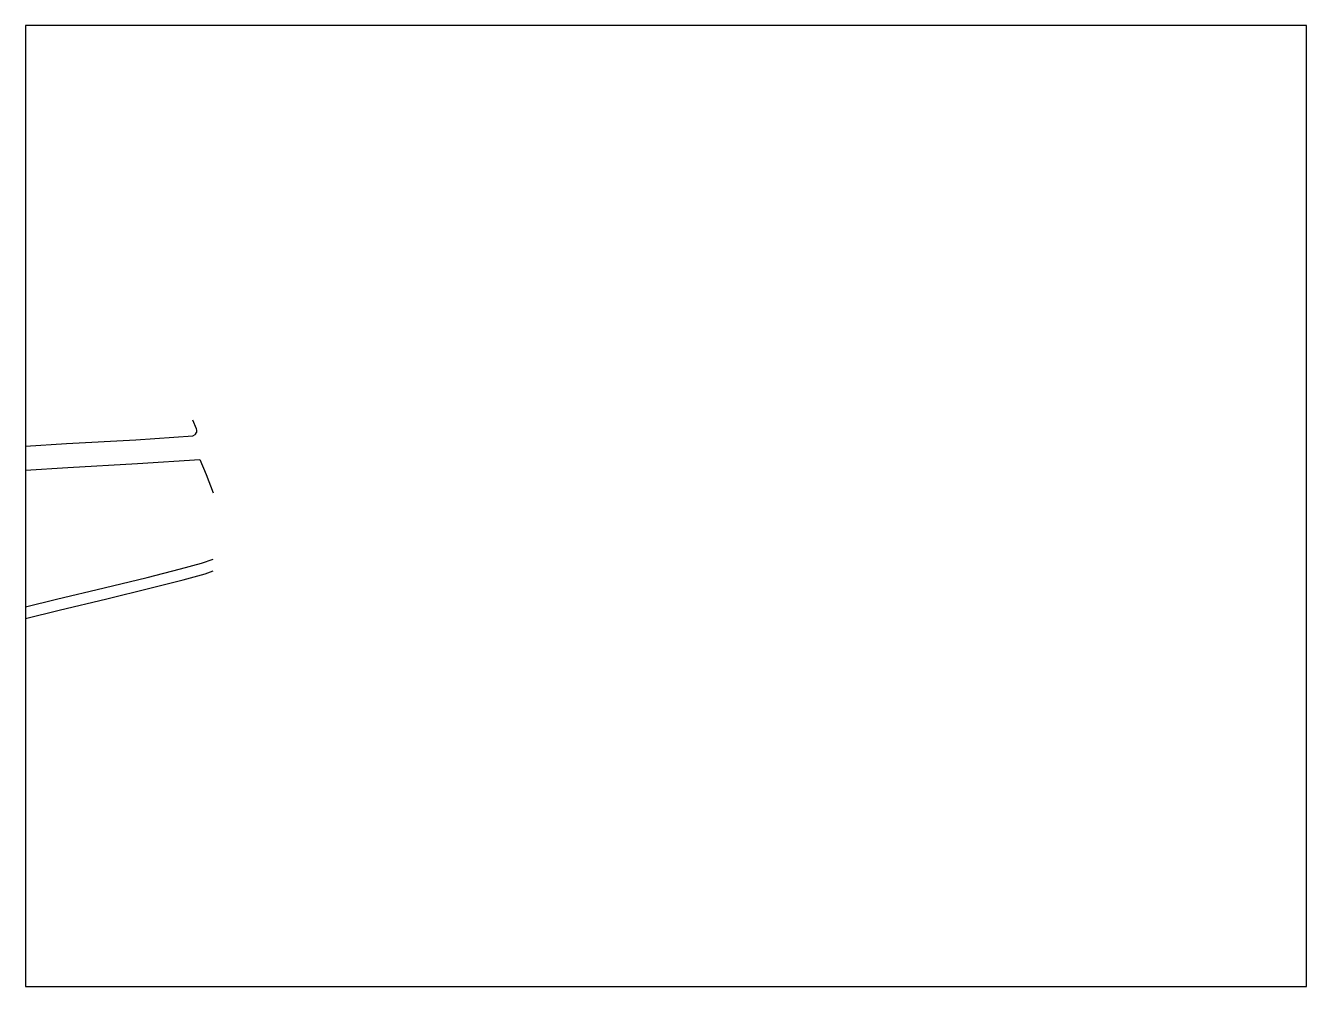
# Model space of a CAD drawing. Header units: metres. Extents: x -800 to 0, y -109200 to -108600.
import ezdxf

# ---------------------------------------------------------------- set-up
doc = ezdxf.new("R2010")
doc.units = ezdxf.units.M
doc.header["$LTSCALE"] = 2.5
doc.layers.add('2102000', color=191, linetype='Continuous', lineweight=30)
doc.layers.add('999', color=7, linetype='Continuous')

msp = doc.modelspace()

# ---------------------------------------------------------------- linework, layer by layer
at = {"layer": '2102000', "flags": 128}
for points in [[(-800, -108862.61), (-774.42, -108860.99), (-731.12, -108858.58), (-695.54, -108856.16), (-694.11, -108855.42), (-693.88, -108855.22), (-693.17, -108854.2), (-693.09, -108853.92), (-693.1, -108852.6), (-693.29, -108851.76), (-695.49, -108846.34)], [(-800, -108877.64), (-773.56, -108875.97), (-730.17, -108873.55), (-691.12, -108870.9)], [(-691.12, -108870.9), (-687.18, -108880.38), (-682.79, -108891.76)], [(-800, -108962.99), (-780.73, -108958.26), (-751.02, -108951.17), (-724.14, -108944.59), (-703.28, -108939.33), (-690.04, -108935.74), (-682.79, -108933.13)], [(-800, -108970.2), (-779.13, -108965.08), (-749.34, -108957.97), (-722.51, -108951.4), (-701.52, -108946.1), (-687.93, -108942.43), (-682.79, -108940.57)]]:
    msp.add_lwpolyline(points, dxfattribs=at)
at = {"layer": '999'}
msp.add_lwpolyline([(-800, -109200), (0, -109200), (0, -108600), (-800, -108600)], close=True, dxfattribs=at)

doc.saveas('drawing.dxf')
